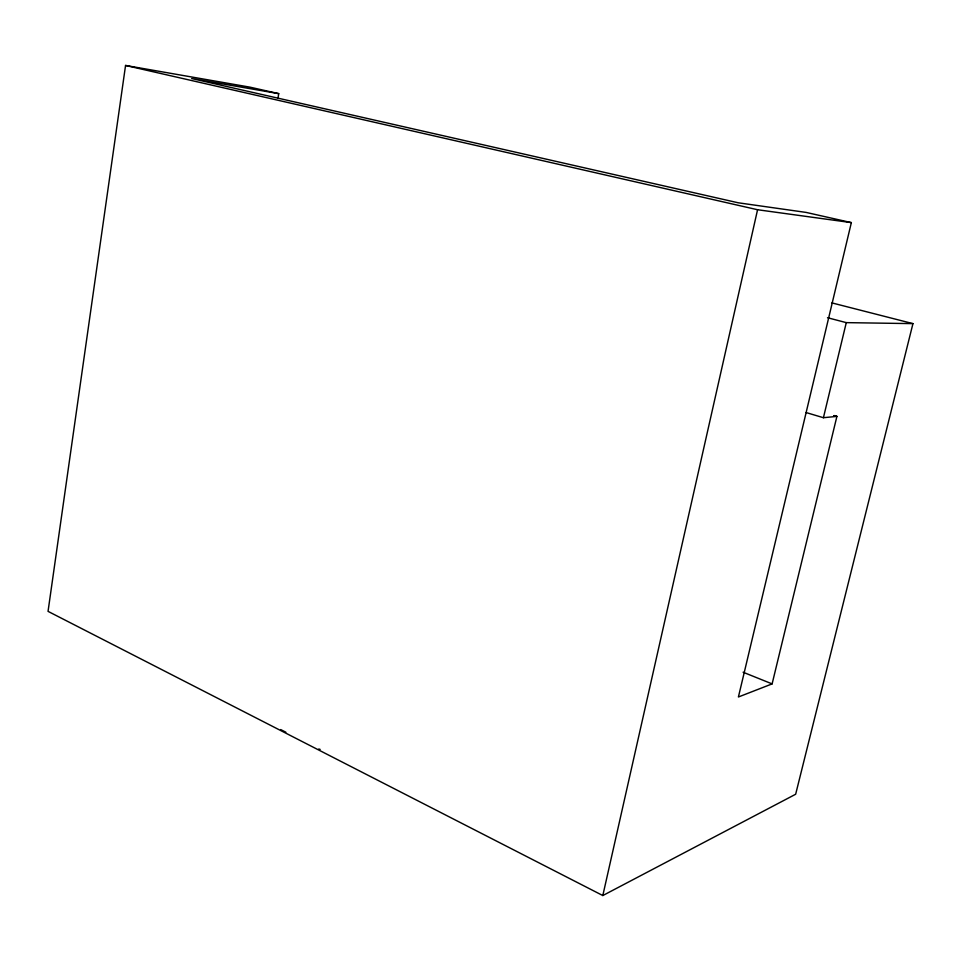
<?xml version="1.0" encoding="UTF-8"?>
<svg xmlns="http://www.w3.org/2000/svg" width="961" height="961" viewBox="0 0 961 961"><rect width="100%" height="100%" fill="white"/><g stroke="black" fill="none" stroke-linecap="round" stroke-linejoin="round"><path stroke-width="1.44" d="M278.017 98.046L278.726 93.637L250.064 87.175L125.555 65.456L48.05 611.364L602.811 895.544L795.66 794.242L912.95 323.629L831.878 302.895M602.811 895.544L757.568 209.738L851.35 222.616L738.408 696.989L772.115 683.896L836.911 416.389L834.076 415.548M806.171 412.569L823.421 417.711L846.281 322.632L912.95 323.629M823.421 417.711L836.911 416.389L834.028 415.669M278.726 93.637L191.683 78.538L738.18 202.783L806.099 212.417L851.35 222.616M125.555 65.456L757.568 209.738M827.505 317.719L846.281 322.632M318.74 748.979L320.157 749.388M743.093 672.22L772.115 683.896M280.66 729.555L285.873 732.222"/></g></svg>
